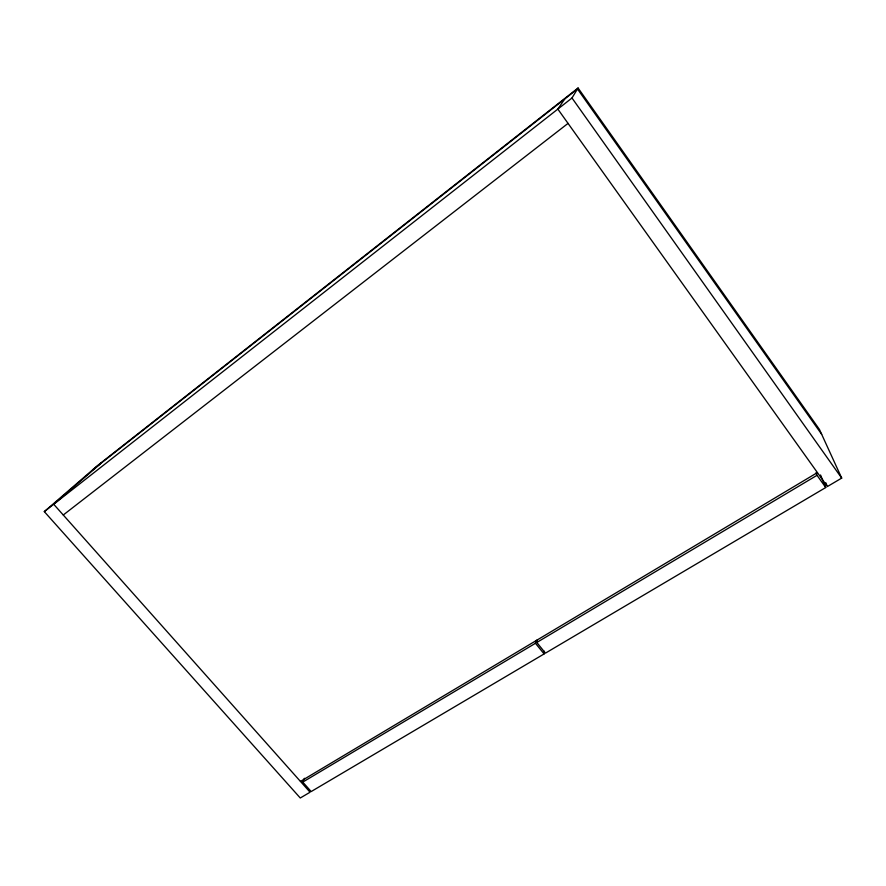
<?xml version="1.0" encoding="UTF-8"?>
<svg xmlns="http://www.w3.org/2000/svg" width="886" height="886" viewBox="0 0 886 886"><rect width="100%" height="100%" fill="white"/><g stroke="black" fill="none" stroke-linecap="round" stroke-linejoin="round"><path stroke-width="1.33" d="M304.374 778.273L302.768 782.094L311.185 791.552L544.093 653.946L544.436 651.232M820.547 474.985L825.752 487.521L545.433 653.148L536.816 642.472L537.204 639.747M544.093 653.946L535.476 643.269L535.875 640.545M101.358 462.979L53.703 504.256L310.067 792.217L300.276 797.998L44.3 511.621L571.991 98.003L578.071 88.002L819.472 429.5L841.7 478.097L827.38 486.558L557.837 109.1L564.703 99.01M44.3 511.621L97.925 465.25L578.071 88.002M92.554 469.901L577.473 88.977L821.676 434.328M63.271 514.999L568.037 123.387M300.443 781.419L817.413 472.581M302.768 782.094L535.476 643.269M536.816 642.472L817.025 475.306L816.006 472.792M817.025 475.306L825.752 487.521M571.991 98.003L841.7 478.097M825.785 482.748L826.848 485.284"/></g></svg>
